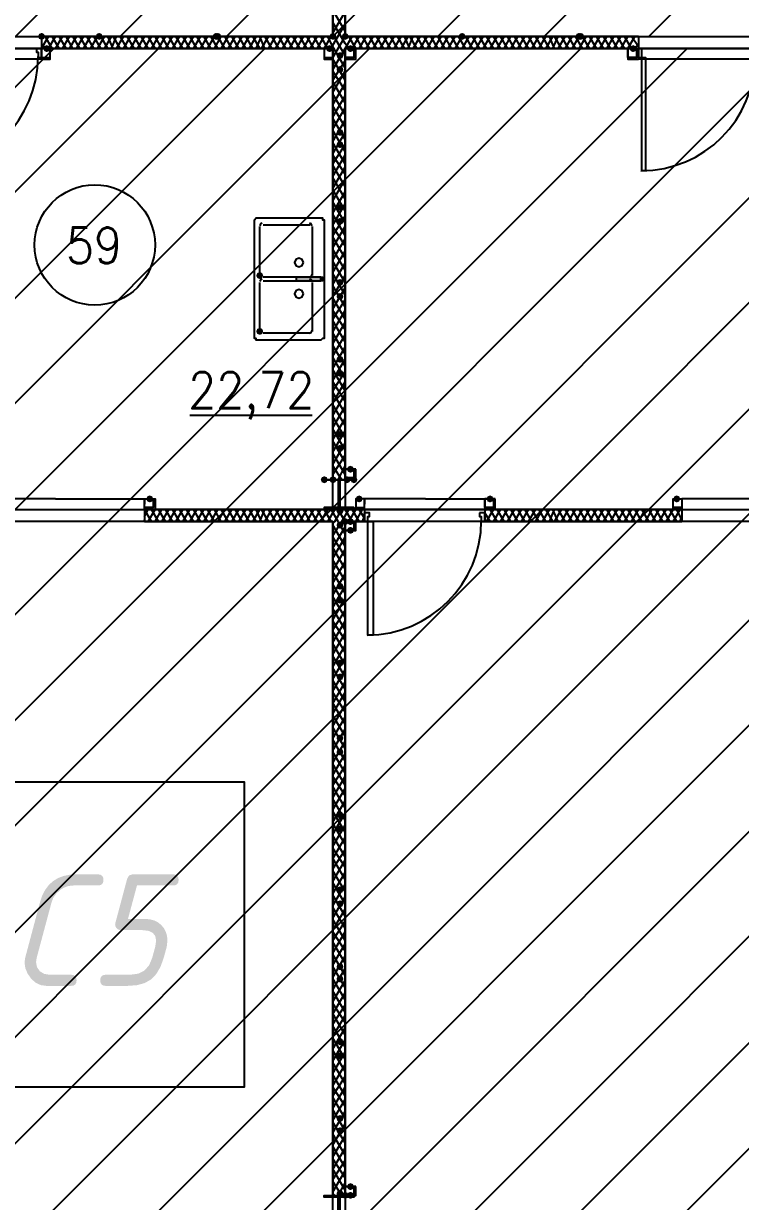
# Model space of a CAD drawing. Header units: millimetres. Extents: x 0 to 420, y 0 to 297.
# Drawn here: x 301.27 to 318.66, y 136.42 to 164.99 of the extents above; entities that cross this region are included whole.
import ezdxf

# ---------------------------------------------------------------- set-up
doc = ezdxf.new("R2010")
doc.units = ezdxf.units.MM
doc.layers.get('0').update_dxf_attribs({"linetype": 'CONTINUOUS'})
doc.styles.get("Standard").update_dxf_attribs({"font": 'STANDARD'})

msp = doc.modelspace()

# ---------------------------------------------------------------- hatches: boundary and pattern name
at = {"true_color": 0x000007}
for points in [[(301.794333, 164.676667), (301.769462, 164.616871), (301.709667, 164.592), (301.649871, 164.616871), (301.625, 164.676667), (301.649871, 164.736462), (301.709667, 164.761333), (301.769462, 164.736463)], [(301.921333, 164.380333), (301.896462, 164.320537), (301.836667, 164.295667), (301.776871, 164.320537), (301.752, 164.380333), (301.776871, 164.440129), (301.836667, 164.465), (301.896462, 164.440129)], [(308.779333, 164.380333), (308.754462, 164.320537), (308.694667, 164.295667), (308.634871, 164.320537), (308.61, 164.380333), (308.634871, 164.440129), (308.694667, 164.465), (308.754462, 164.440129)], [(309.033333, 164.211), (309.008462, 164.151204), (308.948667, 164.126333), (308.888871, 164.151204), (308.864, 164.211), (308.888871, 164.270796), (308.948667, 164.295667), (309.008462, 164.270796)], [(309.287333, 164.380333), (309.262462, 164.320537), (309.202667, 164.295667), (309.142871, 164.320537), (309.118, 164.380333), (309.142871, 164.440129), (309.202667, 164.465), (309.262462, 164.440129)], [(316.145333, 164.380333), (316.120463, 164.320537), (316.060667, 164.295667), (316.000871, 164.320537), (315.976, 164.380333), (316.000871, 164.440129), (316.060667, 164.465), (316.120462, 164.440129)], [(309.033333, 163.872333), (309.008462, 163.812537), (308.948667, 163.787667), (308.888871, 163.812537), (308.864, 163.872333), (308.888871, 163.932129), (308.948667, 163.957), (309.008462, 163.932129)], [(309.033333, 162.348333), (309.008462, 162.288537), (308.948667, 162.263667), (308.888871, 162.288537), (308.864, 162.348333), (308.888871, 162.408129), (308.948667, 162.433), (309.008462, 162.408129)], [(309.033333, 162.052), (309.008462, 161.992204), (308.948667, 161.967333), (308.888871, 161.992204), (308.864, 162.052), (308.888871, 162.111796), (308.948667, 162.136667), (309.008462, 162.111796)], [(309.033333, 160.528), (309.008462, 160.468204), (308.948667, 160.443333), (308.888871, 160.468204), (308.864, 160.528), (308.888871, 160.587796), (308.948667, 160.612667), (309.008462, 160.587796)], [(309.033333, 160.189333), (309.008462, 160.129537), (308.948667, 160.104667), (308.888871, 160.129537), (308.864, 160.189333), (308.888871, 160.249129), (308.948667, 160.274), (309.008462, 160.249129)], [(307.086, 158.877), (307.061129, 158.817204), (307.001333, 158.792333), (306.941537, 158.817204), (306.916667, 158.877), (306.941537, 158.936796), (307.001333, 158.961667), (307.061129, 158.936796)], [(309.033333, 158.707667), (309.008462, 158.647871), (308.948667, 158.623), (308.888871, 158.647871), (308.864, 158.707667), (308.888871, 158.767462), (308.948667, 158.792333), (309.008462, 158.767463)], [(309.033333, 158.369), (309.008462, 158.309204), (308.948667, 158.284333), (308.888871, 158.309204), (308.864, 158.369), (308.888871, 158.428796), (308.948667, 158.453667), (309.008462, 158.428796)], [(307.086, 157.522333), (307.061129, 157.462538), (307.001333, 157.437667), (306.941537, 157.462538), (306.916667, 157.522333), (306.941537, 157.582129), (307.001333, 157.607), (307.061129, 157.582129)], [(309.033333, 156.845), (309.008462, 156.785204), (308.948667, 156.760333), (308.888871, 156.785204), (308.864, 156.845), (308.888871, 156.904796), (308.948667, 156.929667), (309.008462, 156.904796)], [(309.033333, 156.506333), (309.008462, 156.446537), (308.948667, 156.421667), (308.888871, 156.446537), (308.864, 156.506333), (308.888871, 156.566129), (308.948667, 156.591), (309.008462, 156.566129)], [(309.033333, 155.024667), (309.008462, 154.964871), (308.948667, 154.94), (308.888871, 154.964871), (308.864, 155.024667), (308.888871, 155.084462), (308.948667, 155.109333), (309.008462, 155.084463)], [(309.033333, 154.686), (309.008462, 154.626204), (308.948667, 154.601333), (308.888871, 154.626204), (308.864, 154.686), (308.888871, 154.745796), (308.948667, 154.770667), (309.008462, 154.745796)], [(308.652333, 153.924), (308.627462, 153.864204), (308.567667, 153.839333), (308.507871, 153.864204), (308.483, 153.924), (308.507871, 153.983796), (308.567667, 154.008667), (308.627462, 153.983796)], [(308.864, 153.924), (308.839129, 153.864204), (308.779333, 153.839333), (308.719538, 153.864204), (308.694667, 153.924), (308.719537, 153.983796), (308.779333, 154.008667), (308.839129, 153.983796)], [(309.202667, 153.924), (309.177796, 153.864204), (309.118, 153.839333), (309.058204, 153.864204), (309.033333, 153.924), (309.058204, 153.983796), (309.118, 154.008667), (309.177796, 153.983796)], [(309.287333, 154.178), (309.262462, 154.118204), (309.202667, 154.093333), (309.142871, 154.118204), (309.118, 154.178), (309.142871, 154.237796), (309.202667, 154.262667), (309.262462, 154.237796)], [(309.372, 153.924), (309.347129, 153.864204), (309.287333, 153.839333), (309.227538, 153.864204), (309.202667, 153.924), (309.227537, 153.983796), (309.287333, 154.008667), (309.347129, 153.983796)], [(304.419, 153.458333), (304.394129, 153.398537), (304.334333, 153.373667), (304.274537, 153.398537), (304.249667, 153.458333), (304.274537, 153.518129), (304.334333, 153.543), (304.394129, 153.518129)], [(309.499, 153.458333), (309.474129, 153.398537), (309.414333, 153.373667), (309.354537, 153.398537), (309.329667, 153.458333), (309.354537, 153.518129), (309.414333, 153.543), (309.474129, 153.518129)], [(312.674, 153.458333), (312.649129, 153.398537), (312.589333, 153.373667), (312.529537, 153.398537), (312.504667, 153.458333), (312.529537, 153.518129), (312.589333, 153.543), (312.649129, 153.518129)], [(317.203667, 153.458333), (317.178796, 153.398537), (317.119, 153.373667), (317.059204, 153.398537), (317.034333, 153.458333), (317.059204, 153.518129), (317.119, 153.543), (317.178796, 153.518129)], [(309.033333, 153.162), (309.008462, 153.102204), (308.948667, 153.077333), (308.888871, 153.102204), (308.864, 153.162), (308.888871, 153.221796), (308.948667, 153.246667), (309.008462, 153.221796)], [(309.033333, 152.823333), (309.008462, 152.763537), (308.948667, 152.738667), (308.888871, 152.763537), (308.864, 152.823333), (308.888871, 152.883129), (308.948667, 152.908), (309.008462, 152.883129)], [(309.160333, 152.908), (309.135463, 152.848204), (309.075667, 152.823333), (309.015871, 152.848204), (308.991, 152.908), (309.015871, 152.967796), (309.075667, 152.992667), (309.135462, 152.967796)], [(309.287333, 152.908), (309.262462, 152.848204), (309.202667, 152.823333), (309.142871, 152.848204), (309.118, 152.908), (309.142871, 152.967796), (309.202667, 152.992667), (309.262462, 152.967796)], [(309.287333, 152.696333), (309.262462, 152.636537), (309.202667, 152.611667), (309.142871, 152.636537), (309.118, 152.696333), (309.142871, 152.756129), (309.202667, 152.781), (309.262462, 152.756129)], [(309.033333, 151.341667), (309.008462, 151.281871), (308.948667, 151.257), (308.888871, 151.281871), (308.864, 151.341667), (308.888871, 151.401462), (308.948667, 151.426333), (309.008462, 151.401463)], [(309.033333, 151.003), (309.008462, 150.943204), (308.948667, 150.918333), (308.888871, 150.943204), (308.864, 151.003), (308.888871, 151.062796), (308.948667, 151.087667), (309.008462, 151.062796)], [(309.033333, 149.479), (309.008462, 149.419204), (308.948667, 149.394333), (308.888871, 149.419204), (308.864, 149.479), (308.888871, 149.538796), (308.948667, 149.563667), (309.008462, 149.538796)], [(309.033333, 149.140333), (309.008462, 149.080537), (308.948667, 149.055667), (308.888871, 149.080537), (308.864, 149.140333), (308.888871, 149.200129), (308.948667, 149.225), (309.008462, 149.200129)], [(309.033333, 147.658667), (309.008462, 147.598871), (308.948667, 147.574), (308.888871, 147.598871), (308.864, 147.658667), (308.888871, 147.718462), (308.948667, 147.743333), (309.008462, 147.718463)], [(309.033333, 147.32), (309.008462, 147.260204), (308.948667, 147.235333), (308.888871, 147.260204), (308.864, 147.32), (308.888871, 147.379796), (308.948667, 147.404667), (309.008462, 147.379796)], [(309.033333, 145.796), (309.008462, 145.736204), (308.948667, 145.711333), (308.888871, 145.736204), (308.864, 145.796), (308.888871, 145.855796), (308.948667, 145.880667), (309.008462, 145.855796)], [(309.033333, 145.457333), (309.008462, 145.397537), (308.948667, 145.372667), (308.888871, 145.397537), (308.864, 145.457333), (308.888871, 145.517129), (308.948667, 145.542), (309.008462, 145.517129)], [(302.424023, 141.917979), (302.483029, 141.909505), (302.52524, 141.88408), (302.550605, 141.841705), (302.559071, 141.782381), (302.550605, 141.723142), (302.52524, 141.680957), (302.483029, 141.655722), (302.424023, 141.647333), (301.827609, 141.647333), (301.690468, 141.66604), (301.568468, 141.72216), (301.461662, 141.815695), (301.3701, 141.946643), (301.314565, 142.080243), (301.296237, 142.215085), (301.310569, 142.323674), (301.671615, 143.676907), (301.724842, 143.835425), (301.794406, 143.972807), (301.880313, 144.089053), (301.982569, 144.184163), (302.10118, 144.258138), (302.236154, 144.310977), (302.387496, 144.342681), (302.555213, 144.353249), (303.07556, 144.353249), (303.134884, 144.344774), (303.177259, 144.319349), (303.202684, 144.276974), (303.211159, 144.21765), (303.202684, 144.158411), (303.177259, 144.116226), (303.134884, 144.090991), (303.07556, 144.082602), (302.48135, 144.082602), (302.363424, 144.070001), (302.254387, 144.032235), (302.154238, 143.969353), (302.062977, 143.881408), (301.993938, 143.784119), (301.952183, 143.676907), (301.589484, 142.323674), (301.575152, 142.223353), (301.598372, 142.099329), (301.668307, 142.001764), (301.773245, 141.938788), (301.90092, 141.917979)], [(303.789886, 141.647333), (303.266783, 141.647333), (303.207545, 141.655722), (303.165359, 141.680957), (303.140124, 141.723142), (303.131735, 141.782381), (303.140124, 141.841705), (303.165359, 141.88408), (303.207545, 141.909505), (303.266783, 141.917979), (303.861544, 141.917979), (304.05223, 141.94331), (304.204262, 142.019334), (304.317641, 142.146105), (304.392365, 142.323674), (304.466228, 142.594321), (304.488827, 142.745905), (304.467761, 142.857001), (304.404629, 142.936419), (304.299537, 142.984107), (304.152586, 143.000015), (303.630034, 143.000015), (303.577944, 143.010075), (303.534122, 143.040805), (303.504357, 143.085109), (303.494435, 143.135614), (303.498845, 143.170341), (303.787681, 144.250723), (303.833639, 144.327617), (303.918871, 144.353249), (304.89838, 144.353249), (304.957705, 144.344774), (305.000079, 144.319349), (305.025504, 144.276974), (305.033979, 144.21765), (305.025504, 144.158411), (305.000079, 144.116226), (304.957705, 144.090991), (304.89838, 144.082602), (304.023602, 144.082602), (303.805872, 143.270662), (304.226449, 143.270662), (304.338673, 143.261472), (304.440458, 143.233937), (304.531702, 143.188109), (304.6123, 143.124038), (304.678221, 143.044974), (304.725436, 142.954953), (304.753841, 142.853977), (304.763333, 142.742046), (304.745142, 142.594321), (304.67128, 142.323674), (304.59336, 142.10715), (304.491101, 141.933827), (304.364554, 141.803706), (304.213771, 141.716786), (304.023533, 141.664696)], [(309.033333, 143.975667), (309.008462, 143.915871), (308.948667, 143.891), (308.888871, 143.915871), (308.864, 143.975667), (308.888871, 144.035462), (308.948667, 144.060333), (309.008462, 144.035463)], [(309.033333, 143.637), (309.008462, 143.577204), (308.948667, 143.552333), (308.888871, 143.577204), (308.864, 143.637), (308.888871, 143.696796), (308.948667, 143.721667), (309.008462, 143.696796)], [(309.033333, 142.113), (309.008462, 142.053204), (308.948667, 142.028333), (308.888871, 142.053204), (308.864, 142.113), (308.888871, 142.172796), (308.948667, 142.197667), (309.008462, 142.172796)], [(309.033333, 141.816667), (309.008462, 141.756871), (308.948667, 141.732), (308.888871, 141.756871), (308.864, 141.816667), (308.888871, 141.876462), (308.948667, 141.901333), (309.008462, 141.876463)], [(309.033333, 140.292667), (309.008462, 140.232871), (308.948667, 140.208), (308.888871, 140.232871), (308.864, 140.292667), (308.888871, 140.352462), (308.948667, 140.377333), (309.008462, 140.352463)], [(309.033333, 139.954), (309.008462, 139.894204), (308.948667, 139.869333), (308.888871, 139.894204), (308.864, 139.954), (308.888871, 140.013796), (308.948667, 140.038667), (309.008462, 140.013796)], [(309.033333, 138.43), (309.008462, 138.370204), (308.948667, 138.345333), (308.888871, 138.370204), (308.864, 138.43), (308.888871, 138.489796), (308.948667, 138.514667), (309.008462, 138.489796)], [(309.033333, 138.133667), (309.008462, 138.073871), (308.948667, 138.049), (308.888871, 138.073871), (308.864, 138.133667), (308.888871, 138.193462), (308.948667, 138.218333), (309.008462, 138.193463)], [(309.287333, 136.779), (309.262462, 136.719204), (309.202667, 136.694333), (309.142871, 136.719204), (309.118, 136.779), (309.142871, 136.838796), (309.202667, 136.863667), (309.262462, 136.838796)], [(309.033333, 136.609667), (309.008462, 136.549871), (308.948667, 136.525), (308.888871, 136.549871), (308.864, 136.609667), (308.888871, 136.669462), (308.948667, 136.694333), (309.008462, 136.669463)], [(309.160333, 136.567333), (309.135463, 136.507537), (309.075667, 136.482667), (309.015871, 136.507537), (308.991, 136.567333), (309.015871, 136.627129), (309.075667, 136.652), (309.135462, 136.627129)], [(309.287333, 136.567333), (309.262462, 136.507537), (309.202667, 136.482667), (309.142871, 136.507537), (309.118, 136.567333), (309.142871, 136.627129), (309.202667, 136.652), (309.262462, 136.627129)]]:
    msp.add_hatch(color=0, dxfattribs=at).paths.add_polyline_path(points, flags=0)
h = msp.add_hatch(color=0, dxfattribs=at)
h.paths.add_polyline_path([(301.709667, 164.676667), (308.779333, 164.676667)], flags=0)
h.paths.add_polyline_path([(308.779333, 164.676667), (301.709667, 164.676667)], flags=0)
at = {"true_color": 0x0000fe}
for points in [[(303.191333, 164.676667), (303.166462, 164.616871), (303.106667, 164.592), (303.046871, 164.616871), (303.022, 164.676667), (303.046871, 164.736462), (303.106667, 164.761333), (303.166462, 164.736463)], [(306.027667, 164.676667), (306.002796, 164.616871), (305.943, 164.592), (305.883204, 164.616871), (305.858333, 164.676667), (305.883204, 164.736462), (305.943, 164.761333), (306.002796, 164.736463)], [(306.07, 164.676667), (306.045129, 164.616871), (305.985333, 164.592), (305.925538, 164.616871), (305.900667, 164.676667), (305.925537, 164.736462), (305.985333, 164.761333), (306.045129, 164.736463)], [(308.864, 164.676667), (308.839129, 164.616871), (308.779333, 164.592), (308.719538, 164.616871), (308.694667, 164.676667), (308.719537, 164.736462), (308.779333, 164.761333), (308.839129, 164.736463)], [(309.160333, 164.676667), (309.135463, 164.616871), (309.075667, 164.592), (309.015871, 164.616871), (308.991, 164.676667), (309.015871, 164.736462), (309.075667, 164.761333), (309.135462, 164.736463)], [(309.160333, 164.676667), (309.135463, 164.616871), (309.075667, 164.592), (309.015871, 164.616871), (308.991, 164.676667), (309.015871, 164.736462), (309.075667, 164.761333), (309.135462, 164.736463)], [(311.996667, 164.676667), (311.971796, 164.616871), (311.912, 164.592), (311.852204, 164.616871), (311.827333, 164.676667), (311.852204, 164.736462), (311.912, 164.761333), (311.971796, 164.736463)], [(311.996667, 164.676667), (311.971796, 164.616871), (311.912, 164.592), (311.852204, 164.616871), (311.827333, 164.676667), (311.852204, 164.736462), (311.912, 164.761333), (311.971796, 164.736463)], [(314.833, 164.676667), (314.808129, 164.616871), (314.748333, 164.592), (314.688538, 164.616871), (314.663667, 164.676667), (314.688537, 164.736462), (314.748333, 164.761333), (314.808129, 164.736463)], [(314.875333, 164.676667), (314.850462, 164.616871), (314.790667, 164.592), (314.730871, 164.616871), (314.706, 164.676667), (314.730871, 164.736462), (314.790667, 164.761333), (314.850462, 164.736463)]]:
    msp.add_hatch(color=0, dxfattribs=at).paths.add_polyline_path(points, flags=0)
at = {"true_color": 0x000007}
h = msp.add_hatch(color=0, dxfattribs=at)
h.paths.add_polyline_path([(309.075667, 164.676667), (316.187667, 164.676667)], flags=0)
h.paths.add_polyline_path([(316.187667, 164.676667), (309.075667, 164.676667)], flags=0)

# ---------------------------------------------------------------- linework, layer by layer
at = {"color": 0, "true_color": 0x000020}
for points in [[(301.074667, 164.676666), (325.247, 188.848999)], [(303.614667, 164.676666), (327.829334, 188.848999)], [(306.197, 164.676666), (330.369334, 188.848999)], [(308.779334, 164.676666), (332.951667, 188.848999)], [(311.319334, 164.676666), (335.491667, 188.848999)], [(313.901667, 164.676666), (338.074, 188.848999)], [(316.441667, 164.676666), (340.614, 188.848999)]]:
    msp.add_lwpolyline(points, dxfattribs=at)
at = {"color": 0, "true_color": 0x0000ab}
for points in [[(291.676667, 164.676667), (308.779333, 164.676667), (308.779333, 171.323), (291.676667, 171.323)], [(309.075667, 164.676667), (326.178333, 164.676667), (326.178333, 171.323), (309.075667, 171.323)]]:
    msp.add_lwpolyline(points, close=True, dxfattribs=at)
at = {"color": 0, "true_color": 0x000007}
for points in [[(308.779333, 170.603333), (308.779333, 164.676667)], [(309.075667, 164.676667), (309.075667, 170.603333), (308.779333, 170.603333)], [(309.075667, 164.803667), (308.779333, 165.311667)], [(308.779333, 164.761333), (309.075667, 165.269333)], [(309.075667, 164.507333), (308.779333, 165.015333)], [(308.779333, 164.465), (309.075667, 164.973)], [(301.709667, 164.380333), (301.879, 164.676667)], [(301.709667, 164.676667), (308.779333, 164.676667), (301.709667, 164.676667), (308.779333, 164.676667)], [(301.709667, 164.676667), (301.709667, 164.380333)], [(301.709667, 164.676667), (301.709667, 164.380333)], [(308.779333, 164.676667), (301.709667, 164.676667)], [(301.963667, 164.380333), (301.794333, 164.676667)], [(301.879, 164.380333), (302.048333, 164.676667)], [(302.133, 164.380333), (301.963667, 164.676667)], [(302.048333, 164.380333), (302.217667, 164.676667)], [(302.302333, 164.380333), (302.133, 164.676667)], [(302.217667, 164.380333), (302.387, 164.676667)], [(302.471667, 164.380333), (302.302333, 164.676667)], [(302.387, 164.380333), (302.556333, 164.676667)], [(302.641, 164.380333), (302.471667, 164.676667)], [(302.556333, 164.380333), (302.725667, 164.676667)], [(302.810333, 164.380333), (302.641, 164.676667)], [(302.725667, 164.380333), (302.895, 164.676667)], [(302.979667, 164.380333), (302.810333, 164.676667)], [(302.895, 164.380333), (303.064333, 164.676667)], [(303.149, 164.380333), (302.979667, 164.676667)], [(303.064333, 164.380333), (303.233667, 164.676667)], [(303.318333, 164.380333), (303.149, 164.676667)], [(303.233667, 164.380333), (303.403, 164.676667)], [(303.445333, 164.380333), (303.318333, 164.676667)], [(303.403, 164.380333), (303.53, 164.676667)], [(303.614667, 164.380333), (303.445333, 164.676667)], [(303.53, 164.380333), (303.699333, 164.676667)], [(303.784, 164.380333), (303.614667, 164.676667)], [(303.699333, 164.380333), (303.868667, 164.676667)], [(303.953333, 164.380333), (303.784, 164.676667)], [(303.868667, 164.380333), (304.038, 164.676667)], [(304.122667, 164.380333), (303.953333, 164.676667)], [(304.038, 164.380333), (304.207333, 164.676667)], [(304.292, 164.380333), (304.122667, 164.676667)], [(304.207333, 164.380333), (304.376667, 164.676667)], [(304.461333, 164.380333), (304.292, 164.676667)], [(304.376667, 164.380333), (304.546, 164.676667)], [(304.630667, 164.380333), (304.461333, 164.676667)], [(304.546, 164.380333), (304.715333, 164.676667)], [(304.8, 164.380333), (304.630667, 164.676667)], [(304.715333, 164.380333), (304.884667, 164.676667)], [(304.969333, 164.380333), (304.8, 164.676667)], [(304.884667, 164.380333), (305.054, 164.676667)], [(305.138667, 164.380333), (304.969333, 164.676667)], [(305.054, 164.380333), (305.223333, 164.676667)], [(305.308, 164.380333), (305.138667, 164.676667)], [(305.223333, 164.380333), (305.392667, 164.676667)], [(305.477333, 164.380333), (305.308, 164.676667)], [(305.392667, 164.380333), (305.562, 164.676667)], [(305.646667, 164.380333), (305.477333, 164.676667)], [(305.562, 164.380333), (305.731333, 164.676667)], [(305.816, 164.380333), (305.646667, 164.676667)], [(305.731333, 164.380333), (305.900667, 164.676667)], [(305.985333, 164.380333), (305.816, 164.676667)], [(305.900667, 164.380333), (306.07, 164.676667)], [(306.154667, 164.380333), (305.985333, 164.676667)], [(306.07, 164.380333), (306.239333, 164.676667)], [(306.324, 164.380333), (306.154667, 164.676667)], [(306.239333, 164.380333), (306.408667, 164.676667)], [(306.493333, 164.380333), (306.324, 164.676667)], [(306.408667, 164.380333), (306.578, 164.676667)], [(306.662667, 164.380333), (306.493333, 164.676667)], [(306.578, 164.380333), (306.747333, 164.676667)], [(306.832, 164.380333), (306.662667, 164.676667)], [(306.747333, 164.380333), (306.916667, 164.676667)], [(307.001333, 164.380333), (306.832, 164.676667)], [(306.916667, 164.380333), (307.043667, 164.676667)], [(307.128333, 164.380333), (307.001333, 164.676667)], [(307.043667, 164.380333), (307.213, 164.676667)], [(307.297667, 164.380333), (307.128333, 164.676667)], [(307.213, 164.380333), (307.382333, 164.676667)], [(307.467, 164.380333), (307.297667, 164.676667)], [(307.382333, 164.380333), (307.551667, 164.676667)], [(307.636333, 164.380333), (307.467, 164.676667)], [(307.551667, 164.380333), (307.721, 164.676667)], [(307.805667, 164.380333), (307.636333, 164.676667)], [(307.721, 164.380333), (307.890333, 164.676667)], [(307.975, 164.380333), (307.805667, 164.676667)], [(307.890333, 164.380333), (308.059667, 164.676667)], [(308.144333, 164.380333), (307.975, 164.676667)], [(308.059667, 164.380333), (308.229, 164.676667)], [(308.313667, 164.380333), (308.144333, 164.676667)], [(308.229, 164.380333), (308.398333, 164.676667)], [(308.483, 164.380333), (308.313667, 164.676667)], [(308.398333, 164.380333), (308.567667, 164.676667)], [(308.652333, 164.380333), (308.483, 164.676667)], [(308.567667, 164.380333), (308.737, 164.676667)], [(308.779333, 164.422667), (308.652333, 164.676667)], [(309.075667, 164.211), (308.779333, 164.719)], [(308.779333, 164.168667), (309.075667, 164.676667)], [(309.075667, 164.380333), (309.245, 164.676667)], [(316.187667, 164.676667), (309.075667, 164.676667), (316.187667, 164.676667), (309.075667, 164.676667)], [(316.187667, 164.676667), (309.075667, 164.676667)], [(309.329667, 164.380333), (309.160333, 164.676667)], [(309.245, 164.380333), (309.414333, 164.676667)], [(309.499, 164.380333), (309.329667, 164.676667)], [(309.414333, 164.380333), (309.583667, 164.676667)], [(309.668333, 164.380333), (309.499, 164.676667)], [(309.583667, 164.380333), (309.753, 164.676667)], [(309.837667, 164.380333), (309.668333, 164.676667)], [(309.753, 164.380333), (309.922333, 164.676667)], [(310.007, 164.380333), (309.837667, 164.676667)], [(309.922333, 164.380333), (310.091667, 164.676667)], [(310.176333, 164.380333), (310.007, 164.676667)], [(310.091667, 164.380333), (310.261, 164.676667)], [(310.345667, 164.380333), (310.176333, 164.676667)], [(310.261, 164.380333), (310.430333, 164.676667)], [(310.515, 164.380333), (310.345667, 164.676667)], [(310.430333, 164.380333), (310.599667, 164.676667)], [(310.642, 164.380333), (310.515, 164.676667)], [(310.599667, 164.380333), (310.726667, 164.676667)], [(310.811333, 164.380333), (310.642, 164.676667)], [(310.726667, 164.380333), (310.896, 164.676667)], [(310.980667, 164.380333), (310.811333, 164.676667)], [(310.896, 164.380333), (311.065333, 164.676667)], [(311.15, 164.380333), (310.980667, 164.676667)], [(311.065333, 164.380333), (311.234667, 164.676667)], [(311.319333, 164.380333), (311.15, 164.676667)], [(311.234667, 164.380333), (311.404, 164.676667)], [(311.488667, 164.380333), (311.319333, 164.676667)], [(311.404, 164.380333), (311.573333, 164.676667)], [(311.658, 164.380333), (311.488667, 164.676667)], [(311.573333, 164.380333), (311.742667, 164.676667)], [(311.827333, 164.380333), (311.658, 164.676667)], [(311.742667, 164.380333), (311.912, 164.676667)], [(311.996667, 164.380333), (311.827333, 164.676667)], [(311.912, 164.380333), (312.081333, 164.676667)], [(312.166, 164.380333), (311.996667, 164.676667)], [(312.081333, 164.380333), (312.250667, 164.676667)], [(312.335333, 164.380333), (312.166, 164.676667)], [(312.250667, 164.380333), (312.42, 164.676667)], [(312.504667, 164.380333), (312.335333, 164.676667)], [(312.42, 164.380333), (312.589333, 164.676667)], [(312.674, 164.380333), (312.504667, 164.676667)], [(312.589333, 164.380333), (312.758667, 164.676667)], [(312.843333, 164.380333), (312.674, 164.676667)], [(312.758667, 164.380333), (312.928, 164.676667)], [(313.012667, 164.380333), (312.843333, 164.676667)], [(312.928, 164.380333), (313.097333, 164.676667)], [(313.182, 164.380333), (313.012667, 164.676667)], [(313.097333, 164.380333), (313.266667, 164.676667)], [(313.351333, 164.380333), (313.182, 164.676667)], [(313.266667, 164.380333), (313.436, 164.676667)], [(313.520667, 164.380333), (313.351333, 164.676667)], [(313.436, 164.380333), (313.605333, 164.676667)], [(313.69, 164.380333), (313.520667, 164.676667)], [(313.605333, 164.380333), (313.774667, 164.676667)], [(313.859333, 164.380333), (313.69, 164.676667)], [(313.774667, 164.380333), (313.944, 164.676667)], [(314.028667, 164.380333), (313.859333, 164.676667)], [(313.944, 164.380333), (314.113333, 164.676667)], [(314.155667, 164.380333), (314.028667, 164.676667)], [(314.113333, 164.380333), (314.240333, 164.676667)], [(314.325, 164.380333), (314.155667, 164.676667)], [(314.240333, 164.380333), (314.409667, 164.676667)], [(314.494333, 164.380333), (314.325, 164.676667)], [(314.409667, 164.380333), (314.579, 164.676667)], [(314.663667, 164.380333), (314.494333, 164.676667)], [(314.579, 164.380333), (314.748333, 164.676667)], [(314.833, 164.380333), (314.663667, 164.676667)], [(314.748333, 164.380333), (314.917667, 164.676667)], [(315.002333, 164.380333), (314.833, 164.676667)], [(314.917667, 164.380333), (315.087, 164.676667)], [(315.171667, 164.380333), (315.002333, 164.676667)], [(315.087, 164.380333), (315.256333, 164.676667)], [(315.341, 164.380333), (315.171667, 164.676667)], [(315.256333, 164.380333), (315.425667, 164.676667)], [(315.510333, 164.380333), (315.341, 164.676667)], [(315.425667, 164.380333), (315.595, 164.676667)], [(315.679667, 164.380333), (315.510333, 164.676667)], [(315.595, 164.380333), (315.764333, 164.676667)], [(315.849, 164.380333), (315.679667, 164.676667)], [(315.764333, 164.380333), (315.933667, 164.676667)], [(316.018333, 164.380333), (315.849, 164.676667)], [(315.933667, 164.380333), (316.103, 164.676667)], [(316.187667, 164.422667), (316.018333, 164.676667)], [(316.187667, 164.676667), (316.187667, 164.380333)], [(316.187667, 164.676667), (316.187667, 164.380333)], [(300.228, 164.380333), (301.709667, 164.380333), (301.709667, 164.253333)], [(301.794333, 164.380333), (301.709667, 164.507333)], [(301.709667, 164.380333), (308.779333, 164.380333)], [(308.737, 164.380333), (308.779333, 164.465)], [(309.075667, 163.914667), (308.779333, 164.422667)], [(308.779333, 163.872333), (309.075667, 164.380333)], [(308.779333, 164.380333), (308.779333, 153.924), (309.075667, 153.924), (309.075667, 164.380333)], [(309.160333, 164.380333), (309.075667, 164.507333)], [(309.075667, 164.380333), (316.187667, 164.380333)], [(316.103, 164.380333), (316.187667, 164.507333)], [(316.187667, 164.253333), (316.187667, 164.380333), (317.627, 164.380333)], [(317.627, 164.380333), (319.108667, 164.380333), (319.108667, 164.253333)], [(298.852167, 161.417), (299.135675, 161.431316), (299.410994, 161.473334), (299.676728, 161.54166), (299.931485, 161.634901), (300.17387, 161.751663), (300.402491, 161.890552), (300.615952, 162.050176), (300.812861, 162.229139), (300.991824, 162.426048), (301.151448, 162.639509), (301.290337, 162.86813), (301.407099, 163.110515), (301.50034, 163.365272), (301.568666, 163.631006), (301.610684, 163.906325), (301.625, 164.189833)], [(301.709667, 164.253333), (301.709667, 164.126333), (300.228, 164.126333)], [(301.836667, 164.168667), (301.836667, 164.126333)], [(308.694667, 164.168667), (308.694667, 164.126333)], [(309.075667, 163.618333), (308.779333, 164.126333)], [(308.779333, 163.618333), (309.075667, 164.084)], [(309.202667, 164.168667), (309.202667, 164.126333)], [(316.060667, 164.168667), (316.060667, 164.126333)], [(317.627, 164.126333), (316.187667, 164.126333), (316.187667, 164.253333)], [(316.251167, 161.417), (316.534675, 161.431316), (316.809994, 161.473334), (317.075728, 161.54166), (317.330485, 161.634901), (317.57287, 161.751663), (317.801491, 161.890552), (318.014952, 162.050176), (318.211861, 162.229139), (318.390824, 162.426048), (318.550448, 162.639509), (318.689337, 162.86813), (318.806099, 163.110515), (318.89934, 163.365272), (318.967666, 163.631006), (319.009684, 163.906325), (319.024, 164.189833)], [(319.108667, 164.253333), (319.108667, 164.126333), (317.627, 164.126333)], [(308.779333, 163.322), (309.075667, 163.83)], [(309.075667, 163.364333), (308.779333, 163.83)], [(309.075667, 163.068), (308.779333, 163.576)], [(308.779333, 163.025667), (309.075667, 163.533667)], [(309.075667, 162.771667), (308.779333, 163.279667)], [(308.779333, 162.729333), (309.075667, 163.237333)], [(309.075667, 162.475333), (308.779333, 162.983333)], [(308.779333, 162.433), (309.075667, 162.941)], [(309.075667, 162.179), (308.779333, 162.687)], [(308.779333, 162.136667), (309.075667, 162.644667)], [(309.075667, 161.882667), (308.779333, 162.390667)], [(308.779333, 161.840333), (309.075667, 162.348333)], [(309.075667, 161.586333), (308.779333, 162.094333)], [(308.779333, 161.586333), (309.075667, 162.052)], [(308.779333, 161.29), (309.075667, 161.798)], [(309.075667, 161.332333), (308.779333, 161.798)], [(309.075667, 161.036), (308.779333, 161.544)], [(308.779333, 160.993667), (309.075667, 161.501667)], [(309.075667, 160.739667), (308.779333, 161.247667)], [(308.779333, 160.697333), (309.075667, 161.205333)], [(309.075667, 160.443333), (308.779333, 160.951333)], [(308.779333, 160.401), (309.075667, 160.909)], [(309.075667, 160.147), (308.779333, 160.655)], [(308.779333, 160.104667), (309.075667, 160.612667)], [(309.075667, 159.850667), (308.779333, 160.358667)], [(308.779333, 159.850667), (309.075667, 160.316333)], [(307.064833, 160.147), (307.019939, 160.128394), (307.001333, 160.0835)], [(307.001333, 158.877), (307.001333, 160.062333)], [(307.086, 160.104667), (308.229, 160.104667)], [(308.271333, 160.0835), (308.252728, 160.128394), (308.207833, 160.147)], [(308.271333, 160.062333), (308.271333, 158.877)], [(308.779333, 159.554333), (309.075667, 160.062333)], [(309.075667, 159.596667), (308.779333, 160.062333)], [(309.075667, 159.300333), (308.779333, 159.808333)], [(308.779333, 159.258), (309.075667, 159.766)], [(309.075667, 159.004), (308.779333, 159.512)], [(308.779333, 158.961667), (309.075667, 159.469667)], [(309.075667, 158.707667), (308.779333, 159.215667)], [(308.779333, 158.665333), (309.075667, 159.173333)], [(307.001333, 158.898167), (307.019939, 158.853272), (307.064833, 158.834667)], [(308.207833, 158.834667), (308.252728, 158.853272), (308.271333, 158.898167)], [(309.075667, 158.411333), (308.779333, 158.919333)], [(308.779333, 158.369), (309.075667, 158.877)], [(307.064833, 158.792333), (307.019939, 158.773728), (307.001333, 158.728833)], [(307.001333, 157.522333), (307.001333, 158.707667)], [(308.229, 158.834667), (307.086, 158.834667)], [(307.086, 158.75), (308.229, 158.75)], [(308.271333, 158.728833), (308.252728, 158.773728), (308.207833, 158.792333)], [(308.271333, 158.707667), (308.271333, 157.522333)], [(309.075667, 158.115), (308.779333, 158.623)], [(308.779333, 158.072667), (309.075667, 158.580667)], [(309.075667, 157.818667), (308.779333, 158.326667)], [(308.779333, 157.818667), (309.075667, 158.284333)], [(308.779333, 157.522333), (309.075667, 158.030333)], [(309.075667, 157.564667), (308.779333, 158.030333)], [(309.075667, 157.268333), (308.779333, 157.776333)], [(308.779333, 157.226), (309.075667, 157.734)], [(307.001333, 157.5435), (307.019939, 157.498606), (307.064833, 157.48)], [(308.229, 157.48), (307.086, 157.48)], [(308.207833, 157.48), (308.252728, 157.498606), (308.271333, 157.5435)], [(309.075667, 156.972), (308.779333, 157.48)], [(308.779333, 156.929667), (309.075667, 157.437667)], [(309.075667, 156.675667), (308.779333, 157.183667)], [(308.779333, 156.633333), (309.075667, 157.141333)], [(309.075667, 156.379333), (308.779333, 156.887333)], [(308.779333, 156.337), (309.075667, 156.845)], [(309.075667, 156.083), (308.779333, 156.591)], [(308.779333, 156.083), (309.075667, 156.548667)], [(308.779333, 155.786667), (309.075667, 156.294667)], [(309.075667, 155.829), (308.779333, 156.294667)], [(309.075667, 155.532667), (308.779333, 156.040667)], [(308.779333, 155.490333), (309.075667, 155.998333)], [(309.075667, 155.236333), (308.779333, 155.744333)], [(308.779333, 155.194), (309.075667, 155.702)], [(305.308, 155.490333), (308.271333, 155.490333)], [(309.075667, 154.94), (308.779333, 155.448)], [(308.779333, 154.897667), (309.075667, 155.405667)], [(309.075667, 154.643667), (308.779333, 155.151667)], [(308.779333, 154.601333), (309.075667, 155.109333)], [(309.075667, 154.347333), (308.779333, 154.855333)], [(308.779333, 154.305), (309.075667, 154.813)], [(309.075667, 154.051), (308.779333, 154.559)], [(308.779333, 154.051), (309.075667, 154.516667)], [(308.991, 153.924), (308.779333, 154.262667)], [(308.821667, 153.924), (308.779333, 154.008667)], [(308.906333, 153.924), (309.075667, 154.262667)], [(308.948667, 153.924), (308.948667, 153.204333)], [(309.075667, 153.924), (309.075667, 153.966333)], [(309.202667, 153.966333), (309.202667, 153.924)], [(302.048333, 153.458333), (299.847, 153.458333), (299.847, 153.331333)], [(302.048333, 153.458333), (304.207333, 153.458333), (304.419, 153.458333), (304.419, 153.246667), (304.207333, 153.246667), (304.207333, 153.458333), (304.461333, 153.458333), (304.461333, 153.204333), (304.207333, 153.204333), (304.207333, 153.458333), (304.207333, 153.331333)], [(311.023, 153.458333), (309.541333, 153.458333), (309.329667, 153.458333), (309.329667, 153.246667), (309.541333, 153.246667), (309.541333, 153.458333), (309.329667, 153.458333), (309.329667, 153.204333), (309.541333, 153.204333), (309.541333, 153.458333), (309.541333, 153.331333)], [(311.023, 153.458333), (312.462333, 153.458333), (312.462333, 153.331333)], [(319.447333, 153.458333), (317.246, 153.458333), (317.246, 153.331333)], [(299.847, 153.331333), (299.847, 153.204333), (302.048333, 153.204333)], [(302.048333, 153.204333), (304.207333, 153.204333), (304.207333, 153.331333)], [(304.207333, 153.035), (304.292, 153.204333)], [(304.376667, 152.908), (304.207333, 153.204333)], [(304.207333, 153.204333), (304.207333, 152.908)], [(304.207333, 153.204333), (304.207333, 152.908)], [(309.541333, 153.204333), (304.207333, 153.204333)], [(304.292, 152.908), (304.461333, 153.204333)], [(304.334333, 153.246667), (304.334333, 153.204333)], [(304.546, 152.908), (304.376667, 153.204333)], [(304.461333, 152.908), (304.630667, 153.204333)], [(304.715333, 152.908), (304.546, 153.204333)], [(304.630667, 152.908), (304.8, 153.204333)], [(304.884667, 152.908), (304.715333, 153.204333)], [(304.8, 152.908), (304.969333, 153.204333)], [(305.054, 152.908), (304.884667, 153.204333)], [(304.969333, 152.908), (305.138667, 153.204333)], [(305.223333, 152.908), (305.054, 153.204333)], [(305.138667, 152.908), (305.308, 153.204333)], [(305.392667, 152.908), (305.223333, 153.204333)], [(305.308, 152.908), (305.477333, 153.204333)], [(305.562, 152.908), (305.392667, 153.204333)], [(305.477333, 152.908), (305.646667, 153.204333)], [(305.731333, 152.908), (305.562, 153.204333)], [(305.646667, 152.908), (305.816, 153.204333)], [(305.900667, 152.908), (305.731333, 153.204333)], [(305.816, 152.908), (305.985333, 153.204333)], [(306.07, 152.908), (305.900667, 153.204333)], [(305.985333, 152.908), (306.154667, 153.204333)], [(306.239333, 152.908), (306.07, 153.204333)], [(306.154667, 152.908), (306.324, 153.204333)], [(306.408667, 152.908), (306.239333, 153.204333)], [(306.324, 152.908), (306.493333, 153.204333)], [(306.578, 152.908), (306.408667, 153.204333)], [(306.493333, 152.908), (306.662667, 153.204333)], [(306.747333, 152.908), (306.578, 153.204333)], [(306.662667, 152.908), (306.832, 153.204333)], [(306.916667, 152.908), (306.747333, 153.204333)], [(306.832, 152.908), (307.001333, 153.204333)], [(307.043667, 152.908), (306.916667, 153.204333)], [(307.001333, 152.908), (307.128333, 153.204333)], [(307.213, 152.908), (307.043667, 153.204333)], [(307.128333, 152.908), (307.297667, 153.204333)], [(307.382333, 152.908), (307.213, 153.204333)], [(307.297667, 152.908), (307.467, 153.204333)], [(307.551667, 152.908), (307.382333, 153.204333)], [(307.467, 152.908), (307.636333, 153.204333)], [(307.721, 152.908), (307.551667, 153.204333)], [(307.636333, 152.908), (307.805667, 153.204333)], [(307.890333, 152.908), (307.721, 153.204333)], [(307.805667, 152.908), (307.975, 153.204333)], [(308.059667, 152.908), (307.890333, 153.204333)], [(307.975, 152.908), (308.144333, 153.204333)], [(308.229, 152.908), (308.059667, 153.204333)], [(308.144333, 152.908), (308.313667, 153.204333)], [(308.398333, 152.908), (308.229, 153.204333)], [(308.313667, 152.908), (308.483, 153.204333)], [(308.567667, 152.908), (308.398333, 153.204333)], [(308.483, 152.908), (308.652333, 153.204333)], [(308.567667, 153.246667), (308.567667, 153.204333)], [(308.737, 152.908), (308.567667, 153.204333)], [(308.652333, 152.908), (308.821667, 153.204333)], [(308.906333, 152.908), (308.737, 153.204333)], [(308.779333, 153.246667), (308.779333, 153.204333)], [(308.821667, 152.908), (308.991, 153.204333)], [(309.075667, 152.908), (308.906333, 153.204333)], [(308.991, 152.908), (309.160333, 153.204333)], [(309.245, 152.908), (309.075667, 153.204333)], [(309.118, 153.246667), (309.118, 153.204333)], [(309.160333, 152.908), (309.329667, 153.204333)], [(309.414333, 152.908), (309.245, 153.204333)], [(309.287333, 153.246667), (309.287333, 153.204333)], [(309.329667, 152.908), (309.499, 153.204333)], [(309.414333, 153.246667), (309.414333, 153.204333)], [(309.541333, 152.992667), (309.414333, 153.204333)], [(311.023, 153.204333), (309.541333, 153.204333), (309.541333, 153.331333)], [(309.541333, 153.204333), (309.541333, 153.119667), (309.541333, 152.908)], [(309.541333, 153.204333), (309.541333, 153.119667)], [(312.462333, 153.331333), (312.462333, 153.204333), (311.023, 153.204333)], [(312.462333, 153.162), (312.504667, 153.204333)], [(312.462333, 153.204333), (312.462333, 153.119667), (312.462333, 152.908)], [(312.462333, 153.204333), (312.462333, 153.119667)], [(317.246, 153.204333), (312.462333, 153.204333)], [(312.504667, 152.908), (312.674, 153.204333)], [(312.589333, 153.246667), (312.589333, 153.204333)], [(312.758667, 152.908), (312.589333, 153.204333)], [(312.674, 152.908), (312.843333, 153.204333)], [(312.928, 152.908), (312.758667, 153.204333)], [(312.843333, 152.908), (313.012667, 153.204333)], [(313.097333, 152.908), (312.928, 153.204333)], [(313.012667, 152.908), (313.182, 153.204333)], [(313.266667, 152.908), (313.097333, 153.204333)], [(313.182, 152.908), (313.351333, 153.204333)], [(313.436, 152.908), (313.266667, 153.204333)], [(313.351333, 152.908), (313.520667, 153.204333)], [(313.605333, 152.908), (313.436, 153.204333)], [(313.520667, 152.908), (313.69, 153.204333)], [(313.774667, 152.908), (313.605333, 153.204333)], [(313.69, 152.908), (313.859333, 153.204333)], [(313.944, 152.908), (313.774667, 153.204333)], [(313.859333, 152.908), (314.028667, 153.204333)], [(314.113333, 152.908), (313.944, 153.204333)], [(314.028667, 152.908), (314.155667, 153.204333)], [(314.240333, 152.908), (314.113333, 153.204333)], [(314.155667, 152.908), (314.325, 153.204333)], [(314.409667, 152.908), (314.240333, 153.204333)], [(314.325, 152.908), (314.494333, 153.204333)], [(314.579, 152.908), (314.409667, 153.204333)], [(314.494333, 152.908), (314.663667, 153.204333)], [(314.748333, 152.908), (314.579, 153.204333)], [(314.663667, 152.908), (314.833, 153.204333)], [(314.917667, 152.908), (314.748333, 153.204333)], [(314.833, 152.908), (315.002333, 153.204333)], [(315.087, 152.908), (314.917667, 153.204333)], [(315.002333, 152.908), (315.171667, 153.204333)], [(315.256333, 152.908), (315.087, 153.204333)], [(315.171667, 152.908), (315.341, 153.204333)], [(315.425667, 152.908), (315.256333, 153.204333)], [(315.341, 152.908), (315.510333, 153.204333)], [(315.595, 152.908), (315.425667, 153.204333)], [(315.510333, 152.908), (315.679667, 153.204333)], [(315.764333, 152.908), (315.595, 153.204333)], [(315.679667, 152.908), (315.849, 153.204333)], [(315.933667, 152.908), (315.764333, 153.204333)], [(315.849, 152.908), (316.018333, 153.204333)], [(316.103, 152.908), (315.933667, 153.204333)], [(316.018333, 152.908), (316.187667, 153.204333)], [(316.272333, 152.908), (316.103, 153.204333)], [(316.187667, 152.908), (316.357, 153.204333)], [(316.441667, 152.908), (316.272333, 153.204333)], [(316.357, 152.908), (316.526333, 153.204333)], [(316.611, 152.908), (316.441667, 153.204333)], [(316.526333, 152.908), (316.695667, 153.204333)], [(316.780333, 152.908), (316.611, 153.204333)], [(316.695667, 152.908), (316.865, 153.204333)], [(316.949667, 152.908), (316.780333, 153.204333)], [(316.865, 152.908), (317.034333, 153.204333)], [(317.119, 152.908), (316.949667, 153.204333)], [(317.034333, 152.908), (317.203667, 153.204333)], [(317.119, 153.246667), (317.119, 153.204333)], [(317.246, 152.950333), (317.119, 153.204333)], [(317.246, 153.331333), (317.246, 153.204333), (319.447333, 153.204333)], [(317.246, 153.204333), (317.246, 152.908)], [(317.246, 153.204333), (317.246, 152.908)], [(304.207333, 152.908), (304.207333, 152.950333)], [(304.207333, 152.908), (308.779333, 152.908)], [(308.779333, 152.865667), (308.821667, 152.908)], [(308.779333, 152.569333), (308.991, 152.908)], [(308.779333, 152.908), (308.779333, 136.567333), (309.075667, 136.567333), (309.075667, 152.908)], [(309.075667, 152.611667), (308.906333, 152.908)], [(309.075667, 152.908), (309.541333, 152.908)], [(309.499, 152.908), (309.541333, 153.035)], [(309.604833, 150.156333), (309.888342, 150.170649), (310.16366, 150.212667), (310.429395, 150.280993), (310.684151, 150.374234), (310.926537, 150.490996), (311.155157, 150.629886), (311.368619, 150.789509), (311.565528, 150.968472), (311.744491, 151.165381), (311.904114, 151.378843), (312.043004, 151.607463), (312.159766, 151.849849), (312.253007, 152.104605), (312.321333, 152.37034), (312.363351, 152.645658), (312.377667, 152.929167)], [(312.589333, 152.908), (312.462333, 153.119667)], [(312.462333, 152.908), (317.246, 152.908)], [(317.203667, 152.908), (317.246, 153.035)], [(309.075667, 152.315333), (308.779333, 152.823333)], [(308.779333, 152.273), (309.075667, 152.781)], [(308.779333, 152.019), (309.075667, 152.527)], [(309.075667, 152.061333), (308.779333, 152.527)], [(309.075667, 151.765), (308.779333, 152.273)], [(308.779333, 151.722667), (309.075667, 152.230667)], [(309.075667, 151.468667), (308.779333, 151.976667)], [(308.779333, 151.426333), (309.075667, 151.934333)], [(309.075667, 151.172333), (308.779333, 151.680333)], [(308.779333, 151.13), (309.075667, 151.638)], [(309.075667, 150.876), (308.779333, 151.384)], [(308.779333, 150.833667), (309.075667, 151.341667)], [(309.075667, 150.579667), (308.779333, 151.087667)], [(308.779333, 150.537333), (309.075667, 151.045333)], [(309.075667, 150.283333), (308.779333, 150.791333)], [(308.779333, 150.283333), (309.075667, 150.749)], [(308.779333, 149.987), (309.075667, 150.495)], [(309.075667, 150.029333), (308.779333, 150.495)], [(309.075667, 149.733), (308.779333, 150.241)], [(308.779333, 149.690667), (309.075667, 150.198667)], [(309.075667, 149.436667), (308.779333, 149.944667)], [(308.779333, 149.394333), (309.075667, 149.902333)], [(309.075667, 149.140333), (308.779333, 149.648333)], [(308.779333, 149.098), (309.075667, 149.606)], [(309.075667, 148.844), (308.779333, 149.352)], [(308.779333, 148.801667), (309.075667, 149.309667)], [(309.075667, 148.547667), (308.779333, 149.055667)], [(308.779333, 148.505333), (309.075667, 149.013333)], [(308.779333, 148.251333), (309.075667, 148.759333)], [(309.075667, 148.293667), (308.779333, 148.759333)], [(309.075667, 147.997333), (308.779333, 148.505333)], [(308.779333, 147.955), (309.075667, 148.463)], [(309.075667, 147.701), (308.779333, 148.209)], [(308.779333, 147.658667), (309.075667, 148.166667)], [(309.075667, 147.404667), (308.779333, 147.912667)], [(308.779333, 147.362333), (309.075667, 147.870333)], [(309.075667, 147.108333), (308.779333, 147.616333)], [(308.779333, 147.066), (309.075667, 147.574)], [(309.075667, 146.812), (308.779333, 147.32)], [(308.779333, 146.769667), (309.075667, 147.277667)], [(309.075667, 146.515667), (308.779333, 147.023667)], [(308.779333, 146.515667), (309.075667, 146.981333)], [(308.779333, 146.219333), (309.075667, 146.727333)], [(309.075667, 146.261667), (308.779333, 146.727333)], [(309.075667, 145.965333), (308.779333, 146.473333)], [(308.779333, 145.923), (309.075667, 146.431)], [(309.075667, 145.669), (308.779333, 146.177)], [(308.779333, 145.626667), (309.075667, 146.134667)], [(309.075667, 145.372667), (308.779333, 145.880667)], [(308.779333, 145.330333), (309.075667, 145.838333)], [(309.075667, 145.076333), (308.779333, 145.584333)], [(308.779333, 145.034), (309.075667, 145.542)], [(309.075667, 144.78), (308.779333, 145.288)], [(308.779333, 144.737667), (309.075667, 145.245667)], [(309.075667, 144.526), (308.779333, 144.991667)], [(308.779333, 144.483667), (309.075667, 144.949333)], [(309.075667, 144.229667), (308.779333, 144.737667)], [(308.779333, 144.187333), (309.075667, 144.695333)], [(309.075667, 143.933333), (308.779333, 144.441333)], [(308.779333, 143.891), (309.075667, 144.399)], [(309.075667, 143.637), (308.779333, 144.145)], [(308.779333, 143.594667), (309.075667, 144.102667)], [(309.075667, 143.340667), (308.779333, 143.848667)], [(308.779333, 143.298333), (309.075667, 143.806333)], [(309.075667, 143.044333), (308.779333, 143.552333)], [(308.779333, 143.002), (309.075667, 143.51)], [(309.075667, 142.748), (308.779333, 143.256)], [(308.779333, 142.748), (309.075667, 143.213667)], [(308.779333, 142.451667), (309.075667, 142.959667)], [(309.075667, 142.494), (308.779333, 142.959667)], [(309.075667, 142.197667), (308.779333, 142.705667)], [(308.779333, 142.155333), (309.075667, 142.663333)], [(309.075667, 141.901333), (308.779333, 142.409333)], [(308.779333, 141.859), (309.075667, 142.367)], [(309.075667, 141.605), (308.779333, 142.113)], [(308.779333, 141.562667), (309.075667, 142.070667)], [(309.075667, 141.308667), (308.779333, 141.816667)], [(308.779333, 141.266333), (309.075667, 141.774333)], [(309.075667, 141.012333), (308.779333, 141.520333)], [(308.779333, 140.97), (309.075667, 141.478)], [(309.075667, 140.758333), (308.779333, 141.224)], [(308.779333, 140.716), (309.075667, 141.181667)], [(309.075667, 140.462), (308.779333, 140.97)], [(308.779333, 140.419667), (309.075667, 140.927667)], [(309.075667, 140.165667), (308.779333, 140.673667)], [(308.779333, 140.123333), (309.075667, 140.631333)], [(309.075667, 139.869333), (308.779333, 140.377333)], [(308.779333, 139.827), (309.075667, 140.335)], [(309.075667, 139.573), (308.779333, 140.081)], [(308.779333, 139.530667), (309.075667, 140.038667)], [(309.075667, 139.276667), (308.779333, 139.784667)], [(308.779333, 139.234333), (309.075667, 139.742333)], [(309.075667, 138.980333), (308.779333, 139.488333)], [(308.779333, 138.980333), (309.075667, 139.446)], [(308.779333, 138.684), (309.075667, 139.192)], [(309.075667, 138.726333), (308.779333, 139.192)], [(309.075667, 138.43), (308.779333, 138.938)], [(308.779333, 138.387667), (309.075667, 138.895667)], [(309.075667, 138.133667), (308.779333, 138.641667)], [(308.779333, 138.091333), (309.075667, 138.599333)], [(309.075667, 137.837333), (308.779333, 138.345333)], [(308.779333, 137.795), (309.075667, 138.303)], [(309.075667, 137.541), (308.779333, 138.049)], [(308.779333, 137.498667), (309.075667, 138.006667)], [(309.075667, 137.244667), (308.779333, 137.752667)], [(308.779333, 137.202333), (309.075667, 137.710333)], [(309.075667, 136.990667), (308.779333, 137.456333)], [(308.779333, 136.948333), (309.075667, 137.414)], [(309.075667, 136.694333), (308.779333, 137.202333)], [(308.779333, 136.652), (309.075667, 137.16)], [(308.991, 136.567333), (308.779333, 136.906)], [(308.906333, 136.567333), (309.075667, 136.863667)], [(308.567667, 136.525), (308.567667, 136.567333)], [(308.821667, 136.567333), (308.779333, 136.609667)], [(308.779333, 136.525), (308.779333, 136.567333)], [(308.948667, 135.805333), (308.948667, 136.567333)], [(309.118, 136.525), (309.118, 136.567333)], [(309.287333, 136.525), (309.287333, 136.567333)]]:
    msp.add_lwpolyline(points, dxfattribs=at)
for points in [[(301.709667, 164.676667), (308.779333, 164.676667)], [(308.779333, 164.676667), (301.709667, 164.676667)], [(301.709667, 164.676667), (308.779333, 164.676667), (301.709667, 164.676667), (308.779333, 164.676667)], [(309.075667, 164.676667), (316.187667, 164.676667)], [(316.187667, 164.676667), (309.075667, 164.676667)], [(316.187667, 164.676667), (309.075667, 164.676667)], [(316.187667, 164.676667), (309.075667, 164.676667)], [(308.779333, 164.380333), (291.676667, 164.380333), (291.676667, 153.204333), (308.779333, 153.204333)], [(301.582667, 164.380333), (301.582667, 164.295667), (301.625, 164.295667), (301.625, 164.168667), (301.709667, 164.168667), (301.709667, 164.380333)], [(301.921333, 164.380333), (301.709667, 164.380333), (301.709667, 164.168667), (301.921333, 164.168667), (301.921333, 164.380333), (301.709667, 164.380333), (301.709667, 164.126333), (301.921333, 164.126333)], [(308.779333, 164.380333), (308.567667, 164.380333), (308.567667, 164.168667), (308.779333, 164.168667), (308.779333, 164.380333), (308.567667, 164.380333), (308.567667, 164.126333), (308.779333, 164.126333)], [(309.329667, 164.380333), (309.075667, 164.380333), (309.075667, 164.126333), (309.329667, 164.126333)], [(309.287333, 164.380333), (309.287333, 164.168667), (309.075667, 164.168667), (309.075667, 164.380333)], [(309.075667, 164.380333), (309.075667, 153.204333), (326.178333, 153.204333), (326.178333, 164.380333)], [(316.187667, 164.380333), (315.933667, 164.380333), (315.933667, 164.126333), (316.187667, 164.126333)], [(316.145333, 164.380333), (316.145333, 164.168667), (315.933667, 164.168667), (315.933667, 164.380333)], [(316.187667, 164.380333), (316.187667, 164.168667), (316.272333, 164.168667), (316.272333, 164.295667), (316.272333, 164.380333)], [(316.272333, 161.417), (316.272333, 164.168667), (316.357, 164.168667), (316.357, 161.417)], [(306.874333, 157.395333), (306.874333, 160.189333), (306.874333, 160.231667), (306.916667, 160.274), (308.483, 160.274), (308.525333, 160.274), (308.525333, 160.231667), (308.567667, 160.231667), (308.567667, 160.189333), (308.567667, 157.395333), (308.567667, 157.353), (308.525333, 157.353), (308.483, 157.310667), (306.916667, 157.310667), (306.916667, 157.353), (306.874333, 157.353)], [(308.059667, 159.1945), (308.028673, 159.26934), (307.953833, 159.300333), (307.878993, 159.26934), (307.848, 159.1945), (307.878993, 159.11966), (307.953833, 159.088667), (308.028673, 159.11966)], [(307.890333, 158.75), (307.890333, 158.792333), (307.890333, 158.834667), (308.483, 158.834667), (308.483, 158.792333), (308.483, 158.75)], [(308.229, 158.834667), (308.313667, 158.834667)], [(308.229, 158.75), (308.313667, 158.75)], [(308.313667, 158.75), (308.483, 158.75), (308.483, 158.792333), (308.483, 158.834667), (308.313667, 158.834667), (308.525333, 158.834667), (308.525333, 158.75)], [(308.059667, 158.4325), (308.028673, 158.50734), (307.953833, 158.538333), (307.878993, 158.50734), (307.848, 158.4325), (307.878993, 158.35766), (307.953833, 158.326667), (308.028673, 158.35766)], [(309.329667, 154.178), (309.075667, 154.178), (309.075667, 153.924), (309.329667, 153.924)], [(309.287333, 154.178), (309.287333, 153.966333), (309.075667, 153.966333), (309.075667, 154.178)], [(309.287333, 153.924), (308.567667, 153.924), (308.906333, 153.924), (308.906333, 153.246667), (308.567667, 153.246667), (308.567667, 153.204333), (309.287333, 153.204333), (309.287333, 153.246667), (308.948667, 153.246667), (308.948667, 153.924)], [(312.716333, 153.458333), (312.462333, 153.458333), (312.462333, 153.204333), (312.716333, 153.204333)], [(312.674, 153.458333), (312.674, 153.246667), (312.462333, 153.246667), (312.462333, 153.458333)], [(317.034333, 153.458333), (317.246, 153.458333), (317.246, 153.246667), (317.034333, 153.246667), (317.034333, 153.458333), (317.246, 153.458333), (317.246, 153.204333), (317.034333, 153.204333)], [(291.676667, 118.448667), (308.779333, 118.448667), (308.779333, 152.908), (308.567667, 152.908), (295.402, 152.908), (291.676667, 152.908)], [(309.329667, 152.908), (309.075667, 152.908), (309.075667, 152.696333), (309.329667, 152.696333)], [(309.287333, 152.908), (309.287333, 152.696333), (309.075667, 152.696333), (309.075667, 152.908)], [(309.075667, 152.908), (309.075667, 118.448667), (326.178333, 118.448667), (326.178333, 152.908), (325.966667, 152.908), (312.758667, 152.908)], [(309.541333, 153.119667), (309.541333, 152.908), (309.626, 152.908), (309.626, 153.035), (309.668333, 153.035), (309.668333, 153.119667)], [(309.541333, 152.908), (309.541333, 153.119667)], [(309.626, 150.156333), (309.626, 152.908), (309.753, 152.908), (309.753, 150.156333)], [(312.335333, 153.119667), (312.335333, 153.035), (312.377667, 153.035), (312.377667, 152.908), (312.462333, 152.908), (312.462333, 153.119667)], [(312.462333, 152.908), (312.462333, 153.119667)], [(293.412334, 146.600333), (306.620334, 146.600333), (306.620334, 139.191999), (293.412334, 139.191999)], [(309.287333, 135.805333), (308.567667, 135.805333), (308.567667, 135.847667), (308.906333, 135.847667), (308.906333, 136.525), (308.567667, 136.525), (308.567667, 136.567333), (309.287333, 136.567333), (309.287333, 136.525), (308.948667, 136.525), (308.948667, 135.847667), (309.287333, 135.847667)], [(309.329667, 136.779), (309.075667, 136.779), (309.075667, 136.567333), (309.329667, 136.567333)], [(309.287333, 136.779), (309.287333, 136.567333), (309.075667, 136.567333), (309.075667, 136.779)]]:
    msp.add_lwpolyline(points, close=True, dxfattribs=at)
at = {"color": 0, "true_color": 0x000004}
for points in [[(256.413001, 118.787333), (302.006, 164.380333)], [(258.614334, 118.448666), (304.546, 164.380333)], [(261.154334, 118.448666), (307.128334, 164.380333)], [(263.736667, 118.448666), (309.668334, 164.380333)], [(266.276667, 118.448666), (312.250667, 164.380333)], [(268.859001, 118.448666), (314.790667, 164.380333)], [(271.399001, 118.448666), (317.373, 164.380333)], [(273.981334, 118.448666), (319.913, 164.380333)], [(276.563667, 118.448666), (322.495334, 164.380333)], [(279.103667, 118.448666), (325.035334, 164.380333)], [(281.686001, 118.448666), (327.617667, 164.380333)], [(284.226001, 118.448666), (330.157667, 164.380333)], [(286.808334, 118.448666), (332.74, 164.380333)], [(289.348334, 118.448666), (335.28, 164.380333)], [(291.930667, 118.448666), (337.862334, 164.380333)], [(294.470667, 118.448666), (340.402334, 164.380333)], [(297.053, 118.448666), (342.984667, 164.380333)], [(299.593, 118.448666), (345.567, 164.380333)]]:
    msp.add_lwpolyline(points, dxfattribs=at)
at = {"color": 0, "true_color": 0x000007}
msp.add_circle((303.000833, 159.617833), 1.4605, dxfattribs=at)

# ---------------------------------------------------------------- texts
at = {"color": 0, "true_color": 0x000007, "char_height": 0.872032, "attachment_point": 1}
for s, insert, width in [('59', (302.30234, 160.045366), 1.06581688), ('22,72', (305.265674, 156.531695), 2.76143456)]:
    msp.add_mtext(s, dxfattribs=dict(at, insert=insert, width=width))

doc.saveas('drawing.dxf')
